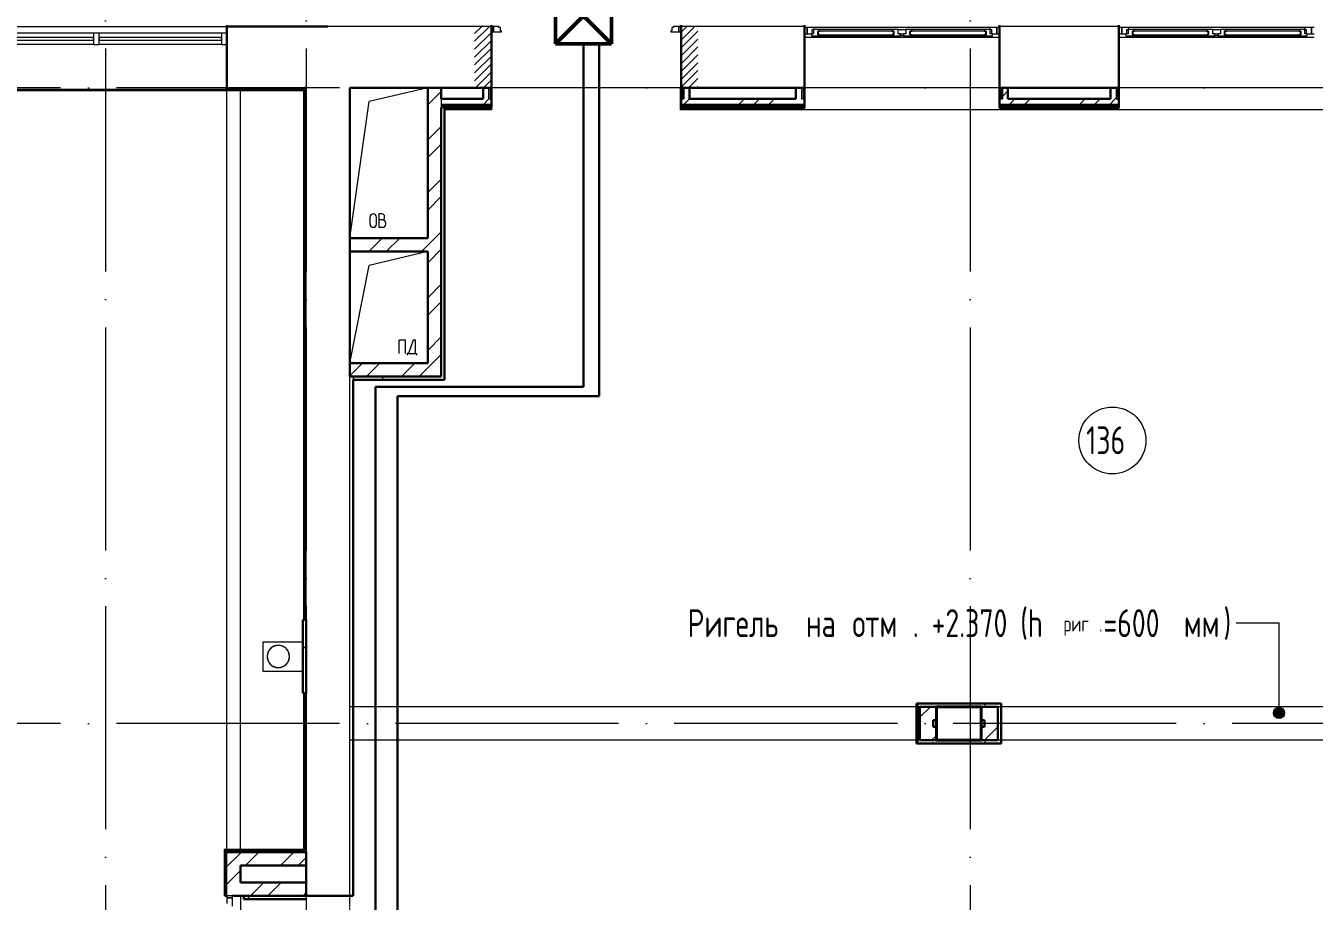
# Model space of a CAD drawing. Header units: millimetres. Extents: x -325553 to 627452, y -28539 to 738858.
# Drawn here: x -30379 to -18830, y 457480 to 465330 of the extents above; entities that cross this region are included whole.
import ezdxf

# ---------------------------------------------------------------- set-up
doc = ezdxf.new("R2010")
doc.units = ezdxf.units.MM
doc.set_wipeout_variables(frame=1)
for name, pattern in [('ADSK_Линия сетки', [25, 20, -2.5, 0, -2.5]), ('ADSK_Сверху', [450, 300, -150]), ('ADSK_Штриховая_ш2 п1_5', [4.5, 3, -1.5]), ('Сверху', [3.96875, 2.38125, -1.5875])]:
    doc.linetypes.add(name, pattern=pattern)
for name, color, linetype, lineweight in [('_ Окна', 7, 'Continuous', 9), ('RC-Линии_связи-Адресные', 5, 'Continuous', 30), ('Аннотация', 7, 'Continuous', 18), ('Витраж', 7, 'Continuous', 9), ('Двери', 252, 'Continuous', 9), ('Линии', 7, 'Continuous', 9), ('Марки помещений', 252, 'Continuous', 20), ('Несущие колонны', 252, 'Continuous', 18), ('НО СКУД', 7, 'Continuous', 50), ('Ограждение', 252, 'Continuous', 9), ('Окна', 252, 'Continuous', 9), ('Оси', 252, 'Continuous', 9), ('Панели витража', 252, 'Continuous', 9), ('Сантехника', 252, 'Continuous', 9), ('Стены внутренние', 7, 'Continuous', 18), ('Стены наружные', 7, 'Continuous', 18), ('Стены штриховка', 7, 'Continuous', 9)]:
    doc.layers.add(name, color=color, linetype=linetype, lineweight=lineweight)
doc.layers.add('Стены', color=194, linetype='Continuous')
doc.layers.add('Узлы', color=7, linetype='Continuous')
doc.styles.add('GOST Common_3', font='', dxfattribs={"height": 3.5})
doc.styles.add('GOST Common_5', font='', dxfattribs={"width": 0.9, "height": 2.5})
doc.styles.get('GOST Common_3').set_extended_font_data('GOST 2.304 type A')
doc.styles.get('GOST Common_5').set_extended_font_data('GOST 2.304 type A')
pattern_1 = [(0, (-32119.8, 96), (0, 600), []), (90, (-32119.8, 96), (-600, 4e-14), [])]

# ---------------------------------------------------------------- blocks, each defined once
blk = doc.blocks.new('тип 3')
at = {"color": 3}
blk.add_wipeout([(-201820, 375828), (-202820, 375828), (-202820, 376328), (-201820, 376328)], dxfattribs=at).dxf.layer = 'НО СКУД'
at = {"layer": 'НО СКУД', "color": 3}
for p, q in [((-202820, 376328), (-201820, 376328)), ((-202820, 375828), (-202820, 376328)), ((-202320, 376328), (-202820, 375828)), ((-202320, 375828), (-202820, 376328)), ((-202320, 376328), (-202320, 375828)), ((-201820, 376328), (-202320, 375828)), ((-201820, 375828), (-202320, 376328)), ((-201820, 376328), (-201820, 375828)), ((-201820, 375828), (-202820, 375828))]:
    blk.add_line(p, q, dxfattribs=at)
at = {"layer": 'НО СКУД', "color": 3, "ltscale": 30}
blk.add_line((-201820, 376328), (-201820, 375828), dxfattribs=at)
blk = doc.blocks.new('1 этаж')
at = {"layer": 'Аннотация', "lineweight": 9, "true_color": 0x636466}
h = blk.add_hatch(color=251, dxfattribs=at)
edge = h.paths.add_edge_path()
edge.add_arc((-19886, 21250), 50, 0, 360)
at = {"layer": 'Двери', "lineweight": 18, "true_color": 0x636466}
h = blk.add_hatch(dxfattribs=at)
h.set_pattern_fill('FP_2', color=251, style=0, pattern_type=2)
h.set_pattern_definition([(45, (-26220.8, 27131.27), (-35.3553, 35.3553), [])])
h.paths.add_polyline_path([(-25149, 26856), (-25096, 26856), (-25096, 27406), (-25246, 27406), (-25246, 26856)])
h.paths.add_polyline_path([(-26946, 26856), (-26946, 27406), (-27096, 27406), (-27096, 26856)])
at = {"layer": 'Ограждение', "true_color": 0x636466}
h = blk.add_hatch(dxfattribs=at)
h.set_pattern_fill('FP_25', color=251, style=0, pattern_type=2)
h.set_pattern_definition(pattern_1)
h.paths.add_polyline_path([(-28631, 26831), (-28621, 26841), (-32872, 26841), (-32867, 26831), (-29316, 26831)])
h = blk.add_hatch(dxfattribs=at)
h.set_pattern_fill('FP_25', color=251, style=0, pattern_type=2)
h.set_pattern_definition(pattern_1)
h.paths.add_polyline_path([(-28621, 22086), (-28621, 26841), (-28631, 26831), (-28631, 22086)])
h = blk.add_hatch(dxfattribs=at)
h.set_pattern_fill('FP_26', color=251, style=0, pattern_type=2)
h.set_pattern_definition(pattern_1)
h.paths.add_polyline_path([(-28621, 20016), (-28621, 21426), (-28631, 21426), (-28631, 20026)])
h = blk.add_hatch(dxfattribs=at)
h.set_pattern_fill('FP_26', color=251, style=0, pattern_type=2)
h.set_pattern_definition(pattern_1)
h.paths.add_polyline_path([(-28621, 20016), (-28631, 20026), (-29341, 20026), (-29331, 20016), (-29315, 20016)])
h = blk.add_hatch(dxfattribs=at)
h.set_pattern_fill('FP_25', color=251, style=0, pattern_type=2)
h.set_pattern_definition(pattern_1)
h.paths.add_polyline_path([(-29331, 19611), (-29331, 20016), (-29341, 20026), (-29341, 19611)])
at = {"color": 251, "lineweight": 18, "true_color": 0x636466}
for p, q in [((-27516, 26856), (-28041, 26731)), ((-28216, 25506), (-28041, 26731)), ((-28034, 25633), (-28034, 25696)), ((-27976, 25633), (-27976, 25696)), ((-27926, 25725), (-27956, 25725)), ((-27956, 25725), (-27956, 25605)), ((-27923, 25671), (-27956, 25671)), ((-27903, 25691), (-27903, 25701)), ((-27893, 25631), (-27893, 25641)), ((-27956, 25605), (-27919, 25605)), ((-27516, 25386), (-28041, 25261)), ((-28216, 24386), (-28041, 25261)), ((-27715, 24593), (-27773, 24593)), ((-27773, 24473), (-27773, 24593)), ((-27715, 24473), (-27715, 24593)), ((-27646, 24593), (-27690, 24473)), ((-27627, 24593), (-27646, 24593)), ((-27627, 24473), (-27627, 24593)), ((-27700, 24473), (-27700, 24458)), ((-27690, 24473), (-27700, 24473)), ((-27690, 24473), (-27627, 24473)), ((-27627, 24473), (-27617, 24473)), ((-27617, 24473), (-27617, 24458))]:
    blk.add_line(p, q, dxfattribs=at)
for centre, radius, start, end in [((-28005, 25696), 28.7, 0, 180), ((-27926, 25701), 23.3, 0, 90), ((-27923, 25691), 20, 270, 0), ((-27923, 25641), 30, 0, 90), ((-28005, 25633), 28.7, 180, 0), ((-27919, 25631), 26.7, 270, 0)]:
    blk.add_arc(centre, radius, start, end, dxfattribs=at)
at = {"layer": '_ Окна', "color": 251, "true_color": 0x636466}
for p, q in [((-24116, 27396), (-24141, 27396)), ((-24116, 27338), (-24116, 27396)), ((-22391, 27396), (-22416, 27396)), ((-22416, 27396), (-22416, 27338)), ((-21296, 27396), (-21321, 27396)), ((-21296, 27338), (-21296, 27396)), ((-19571, 27396), (-19596, 27396)), ((-19596, 27396), (-19596, 27338)), ((-24141, 27338), (-24116, 27338)), ((-24018, 27362), (-24021, 27362)), ((-24021, 27362), (-24021, 27330)), ((-24021, 27330), (-24018, 27330)), ((-23341, 27362), (-24018, 27362)), ((-24018, 27362), (-24018, 27330)), ((-24018, 27330), (-24018, 27362)), ((-24018, 27330), (-23341, 27330)), ((-23341, 27330), (-23341, 27362)), ((-23341, 27362), (-23341, 27330)), ((-23338, 27362), (-23341, 27362)), ((-23341, 27330), (-23338, 27330)), ((-23338, 27330), (-23338, 27362)), ((-23191, 27362), (-23194, 27362)), ((-23194, 27362), (-23194, 27330)), ((-23194, 27330), (-23191, 27330)), ((-22514, 27362), (-23191, 27362)), ((-23191, 27362), (-23191, 27330)), ((-23191, 27330), (-23191, 27362)), ((-23191, 27330), (-22514, 27330)), ((-22514, 27330), (-22514, 27362)), ((-22514, 27362), (-22514, 27330)), ((-22511, 27362), (-22514, 27362)), ((-22514, 27330), (-22511, 27330)), ((-22511, 27330), (-22511, 27362)), ((-22416, 27338), (-22391, 27338)), ((-21321, 27338), (-21296, 27338)), ((-21198, 27362), (-21201, 27362)), ((-21201, 27362), (-21201, 27330)), ((-21201, 27330), (-21198, 27330)), ((-20521, 27362), (-21198, 27362)), ((-21198, 27362), (-21198, 27330)), ((-21198, 27330), (-21198, 27362)), ((-21198, 27330), (-20521, 27330)), ((-20521, 27330), (-20521, 27362)), ((-20521, 27362), (-20521, 27330)), ((-20518, 27362), (-20521, 27362)), ((-20521, 27330), (-20518, 27330)), ((-20518, 27330), (-20518, 27362)), ((-20371, 27362), (-20374, 27362)), ((-20374, 27362), (-20374, 27330)), ((-20374, 27330), (-20371, 27330)), ((-19694, 27362), (-20371, 27362)), ((-20371, 27362), (-20371, 27330)), ((-20371, 27330), (-20371, 27362)), ((-20371, 27330), (-19694, 27330)), ((-19694, 27330), (-19694, 27362)), ((-19694, 27362), (-19694, 27330)), ((-19691, 27362), (-19694, 27362)), ((-19694, 27330), (-19691, 27330)), ((-19691, 27330), (-19691, 27362)), ((-19596, 27338), (-19571, 27338))]:
    blk.add_line(p, q, dxfattribs=at)
at = {"layer": '_ Окна', "color": 251, "lineweight": 18, "true_color": 0x636466}
for p, q in [((-24056, 27396), (-24116, 27396)), ((-24116, 27396), (-24116, 27338)), ((-24070, 27338), (-24070, 27379)), ((-24070, 27379), (-24058, 27379)), ((-24058, 27379), (-24058, 27338)), ((-24007, 27379), (-24058, 27379)), ((-24052, 27379), (-24056, 27396)), ((-24003, 27362), (-24007, 27379)), ((-23351, 27379), (-23356, 27362)), ((-23301, 27379), (-23351, 27379)), ((-23301, 27338), (-23301, 27379)), ((-23231, 27379), (-23231, 27338)), ((-23180, 27379), (-23231, 27379)), ((-23176, 27362), (-23180, 27379)), ((-22524, 27379), (-22529, 27362)), ((-22474, 27379), (-22524, 27379)), ((-22475, 27396), (-22480, 27379)), ((-22416, 27396), (-22475, 27396)), ((-22474, 27338), (-22474, 27379)), ((-22474, 27379), (-22462, 27379)), ((-22462, 27379), (-22462, 27338)), ((-22416, 27338), (-22416, 27396)), ((-21236, 27396), (-21296, 27396)), ((-21296, 27396), (-21296, 27338)), ((-21250, 27338), (-21250, 27379)), ((-21250, 27379), (-21238, 27379)), ((-21238, 27379), (-21238, 27338)), ((-21187, 27379), (-21238, 27379)), ((-21232, 27379), (-21236, 27396)), ((-21183, 27362), (-21187, 27379)), ((-20531, 27379), (-20536, 27362)), ((-20481, 27379), (-20531, 27379)), ((-20481, 27338), (-20481, 27379)), ((-20411, 27379), (-20411, 27338)), ((-20360, 27379), (-20411, 27379)), ((-20356, 27362), (-20360, 27379)), ((-19704, 27379), (-19709, 27362)), ((-19654, 27379), (-19704, 27379)), ((-19655, 27396), (-19660, 27379)), ((-19596, 27396), (-19655, 27396)), ((-19654, 27338), (-19654, 27379)), ((-19654, 27379), (-19642, 27379)), ((-19642, 27379), (-19642, 27338)), ((-19596, 27338), (-19596, 27396)), ((-24116, 27338), (-24078, 27338)), ((-24058, 27338), (-24078, 27338)), ((-24078, 27338), (-24078, 27321)), ((-24078, 27321), (-24022, 27321)), ((-24022, 27321), (-24021, 27322)), ((-24021, 27330), (-24021, 27362)), ((-24021, 27362), (-24003, 27362)), ((-24003, 27330), (-24021, 27330)), ((-24021, 27322), (-24020, 27321)), ((-24020, 27321), (-24005, 27321)), ((-24005, 27321), (-24003, 27330)), ((-23356, 27362), (-23338, 27362)), ((-23338, 27330), (-23356, 27330)), ((-23356, 27330), (-23353, 27321)), ((-23353, 27321), (-23339, 27321)), ((-23339, 27321), (-23338, 27322)), ((-23338, 27362), (-23338, 27330)), ((-23338, 27322), (-23337, 27321)), ((-23337, 27321), (-23281, 27321)), ((-23281, 27338), (-23301, 27338)), ((-23281, 27321), (-23281, 27338)), ((-23231, 27338), (-23251, 27338)), ((-23251, 27338), (-23251, 27321)), ((-23251, 27321), (-23195, 27321)), ((-23195, 27321), (-23194, 27322)), ((-23194, 27330), (-23194, 27362)), ((-23194, 27362), (-23176, 27362)), ((-23176, 27330), (-23194, 27330)), ((-23194, 27322), (-23193, 27321)), ((-23193, 27321), (-23178, 27321)), ((-23178, 27321), (-23176, 27330)), ((-22529, 27362), (-22511, 27362)), ((-22511, 27330), (-22529, 27330)), ((-22529, 27330), (-22526, 27321)), ((-22526, 27321), (-22512, 27321)), ((-22512, 27321), (-22511, 27322)), ((-22511, 27362), (-22511, 27330)), ((-22511, 27322), (-22510, 27321)), ((-22510, 27321), (-22454, 27321)), ((-22454, 27338), (-22474, 27338)), ((-22454, 27321), (-22454, 27338)), ((-22454, 27338), (-22416, 27338)), ((-21296, 27338), (-21258, 27338)), ((-21238, 27338), (-21258, 27338)), ((-21258, 27338), (-21258, 27321)), ((-21258, 27321), (-21202, 27321)), ((-21202, 27321), (-21201, 27322)), ((-21201, 27330), (-21201, 27362)), ((-21201, 27362), (-21183, 27362)), ((-21183, 27330), (-21201, 27330)), ((-21201, 27322), (-21200, 27321)), ((-21200, 27321), (-21185, 27321)), ((-21185, 27321), (-21183, 27330)), ((-20536, 27362), (-20518, 27362)), ((-20518, 27330), (-20536, 27330)), ((-20536, 27330), (-20533, 27321)), ((-20533, 27321), (-20519, 27321)), ((-20519, 27321), (-20518, 27322)), ((-20518, 27362), (-20518, 27330)), ((-20518, 27322), (-20517, 27321)), ((-20517, 27321), (-20461, 27321)), ((-20461, 27338), (-20481, 27338)), ((-20461, 27321), (-20461, 27338)), ((-20411, 27338), (-20431, 27338)), ((-20431, 27338), (-20431, 27321)), ((-20431, 27321), (-20375, 27321)), ((-20375, 27321), (-20374, 27322)), ((-20374, 27330), (-20374, 27362)), ((-20374, 27362), (-20356, 27362)), ((-20356, 27330), (-20374, 27330)), ((-20374, 27322), (-20373, 27321)), ((-20373, 27321), (-20358, 27321)), ((-20358, 27321), (-20356, 27330)), ((-19709, 27362), (-19691, 27362)), ((-19691, 27330), (-19709, 27330)), ((-19709, 27330), (-19706, 27321)), ((-19706, 27321), (-19692, 27321)), ((-19692, 27321), (-19691, 27322)), ((-19691, 27362), (-19691, 27330)), ((-19691, 27322), (-19690, 27321)), ((-19690, 27321), (-19634, 27321)), ((-19634, 27338), (-19654, 27338)), ((-19634, 27321), (-19634, 27338)), ((-19634, 27338), (-19596, 27338))]:
    blk.add_line(p, q, dxfattribs=at)
at = {"layer": 'Аннотация', "color": 251, "lineweight": 9, "true_color": 0x636466}
for p, q in [((-20265, 22055), (-20271, 22055)), ((-19886, 22055), (-20265, 22055)), ((-19886, 21250), (-19886, 22055))]:
    blk.add_line(p, q, dxfattribs=at)
blk.add_circle((-19886, 21250), 50, dxfattribs=at)
at = {"layer": 'Витраж', "color": 251, "true_color": 0x636466}
for p, q in [((-30513, 27344), (-31676, 27344)), ((-29366, 27344), (-30463, 27344)), ((-30513, 27244), (-31676, 27244)), ((-29366, 27244), (-30463, 27244))]:
    blk.add_line(p, q, dxfattribs=at)
at = {"layer": 'Витраж', "color": 251, "lineweight": 18, "true_color": 0x636466, "extrusion": (0, 0, -1)}
for p, q in [((-30463, 27344), (-30513, 27344)), ((-30513, 27344), (-30513, 27244)), ((-30463, 27244), (-30463, 27344)), ((-29316, 27344), (-29366, 27344)), ((-29366, 27344), (-29366, 27244)), ((-29316, 27244), (-29316, 27344)), ((-30513, 27244), (-30463, 27244)), ((-29366, 27244), (-29316, 27244))]:
    blk.add_line(p, q, dxfattribs=at)
at = {"layer": 'Двери', "color": 251, "linetype": 'ADSK_Штриховая_ш2 п1_5', "true_color": 0x636466}
for p, q in [((-26946, 27406), (-27096, 27406)), ((-26946, 26856), (-26946, 27406)), ((-25096, 27406), (-25246, 27406)), ((-25246, 27406), (-25246, 26856)), ((-27096, 26856), (-26946, 26856)), ((-25246, 26856), (-25096, 26856))]:
    blk.add_line(p, q, dxfattribs=at)
at = {"layer": 'Двери', "color": 251, "true_color": 0x636466}
for p, q in [((-26946, 27406), (-26946, 27356)), ((-26926, 27406), (-26946, 27406)), ((-26926, 27356), (-26926, 27406)), ((-26879, 27406), (-26926, 27406)), ((-26926, 27406), (-26926, 27356)), ((-26879, 27397), (-26879, 27406)), ((-26864, 27397), (-26879, 27397)), ((-26864, 27365), (-26864, 27397)), ((-25313, 27397), (-25328, 27397)), ((-25328, 27397), (-25328, 27365)), ((-25313, 27406), (-25313, 27397)), ((-25266, 27406), (-25313, 27406)), ((-25246, 27406), (-25266, 27406)), ((-25266, 27406), (-25266, 27356)), ((-25266, 27356), (-25266, 27406)), ((-25246, 27356), (-25246, 27406)), ((-26946, 27356), (-26926, 27356)), ((-26926, 27356), (-26854, 27356)), ((-26854, 27365), (-26864, 27365)), ((-26854, 27356), (-26854, 27365)), ((-25328, 27365), (-25338, 27365)), ((-25338, 27365), (-25338, 27356)), ((-25338, 27356), (-25266, 27356)), ((-25266, 27356), (-25246, 27356)), ((-29266, 19611), (-29316, 19611)), ((-29316, 19611), (-29316, 19591)), ((-29316, 19591), (-29266, 19591)), ((-29266, 19591), (-29316, 19591)), ((-29316, 19591), (-29316, 19542)), ((-29266, 19591), (-29266, 19611)), ((-29266, 19519), (-29266, 19591))]:
    blk.add_line(p, q, dxfattribs=at)
at = {"layer": 'Линии', "color": 251, "linetype": 'ADSK_Сверху', "ltscale": 100, "true_color": 0x636466}
for p, q in [((-29316, 20001), (-29316, 26856)), ((-29196, 20001), (-29196, 26856)), ((-7751, 21306), (-28216, 21306)), ((-7751, 21006), (-28216, 21006))]:
    blk.add_line(p, q, dxfattribs=at)
at = {"layer": 'Марки помещений', "color": 251, "true_color": 0x636466}
blk.add_circle((-21380, 23693), 300, dxfattribs=at)
at = {"layer": 'Несущие колонны', "color": 251, "lineweight": 40, "true_color": 0x636466}
for p, q in [((-22956, 21306), (-22556, 21306)), ((-22956, 21006), (-22956, 21306)), ((-22556, 21306), (-22956, 21306)), ((-22956, 21306), (-22956, 21006)), ((-22556, 21306), (-22556, 21006)), ((-22556, 21006), (-22556, 21306)), ((-22556, 21006), (-22956, 21006)), ((-22956, 21006), (-22556, 21006))]:
    blk.add_line(p, q, dxfattribs=at)
at = {"layer": 'Ограждение', "color": 251, "true_color": 0x636466}
for p, q in [((-22391, 27306), (-24141, 27306)), ((-19571, 27306), (-21321, 27306)), ((-32867, 26831), (-28631, 26831)), ((-28631, 26831), (-28621, 26841)), ((-28631, 26831), (-28631, 22086)), ((-27396, 26831), (-27391, 26831)), ((-27391, 26756), (-27391, 26856)), ((-25251, 26656), (-25251, 26856)), ((-25246, 26856), (-25251, 26856)), ((-22391, 26856), (-24141, 26856)), ((-19571, 26856), (-21321, 26856)), ((-26946, 26656), (-27366, 26656)), ((-26946, 26676), (-26946, 26656)), ((-11051, 26656), (-25251, 26656)), ((-24141, 26656), (-24141, 26676)), ((-22391, 26656), (-24141, 26656)), ((-22391, 26676), (-22391, 26656)), ((-21321, 26656), (-21321, 26676)), ((-19571, 26656), (-21321, 26656)), ((-28631, 21426), (-28631, 20026)), ((-28631, 20026), (-29341, 20026)), ((-29341, 20026), (-29331, 20016)), ((-29341, 20026), (-29341, 19611)), ((-28631, 20026), (-28621, 20016)), ((-29331, 19611), (-29341, 19611))]:
    blk.add_line(p, q, dxfattribs=at)
at = {"layer": 'Окна', "color": 251, "true_color": 0x636466}
for p, q in [((-22475, 27396), (-24056, 27396)), ((-23351, 27379), (-24007, 27379)), ((-23301, 27379), (-23231, 27379)), ((-22524, 27379), (-23180, 27379)), ((-19655, 27396), (-21236, 27396)), ((-20531, 27379), (-21187, 27379)), ((-20481, 27379), (-20411, 27379)), ((-19704, 27379), (-20360, 27379)), ((-24022, 27321), (-24020, 27321)), ((-24005, 27321), (-23353, 27321)), ((-23339, 27321), (-23337, 27321)), ((-23281, 27338), (-23251, 27338)), ((-23251, 27321), (-23281, 27321)), ((-23195, 27321), (-23193, 27321)), ((-23178, 27321), (-22526, 27321)), ((-22512, 27321), (-22510, 27321)), ((-21202, 27321), (-21200, 27321)), ((-21185, 27321), (-20533, 27321)), ((-20519, 27321), (-20517, 27321)), ((-20461, 27338), (-20431, 27338)), ((-20431, 27321), (-20461, 27321)), ((-20375, 27321), (-20373, 27321)), ((-20358, 27321), (-19706, 27321)), ((-19692, 27321), (-19690, 27321))]:
    blk.add_line(p, q, dxfattribs=at)
at = {"layer": 'Оси', "color": 251, "linetype": 'ADSK_Линия сетки', "ltscale": 100, "true_color": 0x636466}
for p, q in [((-30406, 32207), (-30406, -33770)), ((-28606, 32207), (-28606, -33770)), ((-22656, 32207), (-22656, -32500)), ((-806, 26856), (-72528, 26856)), ((-806, 21156), (-72528, 21156))]:
    blk.add_line(p, q, dxfattribs=at)
at = {"layer": 'Панели витража', "color": 251, "lineweight": 18, "true_color": 0x636466}
for p, q in [((-30513, 27306), (-31676, 27306)), ((-31676, 27281), (-30513, 27281)), ((-30513, 27281), (-30513, 27306)), ((-29366, 27306), (-30463, 27306)), ((-30463, 27306), (-30463, 27281)), ((-30463, 27281), (-29366, 27281)), ((-29366, 27281), (-29366, 27306))]:
    blk.add_line(p, q, dxfattribs=at)
at = {"layer": 'Сантехника', "color": 251, "true_color": 0x636466}
for p, q in [((-28636, 21886), (-28996, 21886)), ((-28996, 21886), (-28996, 21626)), ((-28996, 21626), (-28636, 21626))]:
    blk.add_line(p, q, dxfattribs=at)
at = {"layer": 'Сантехника', "color": 251, "true_color": 0x636466, "flags": 128}
for points in [[(-28756, 21756), (-28756, 21760), (-28756, 21764), (-28757, 21768), (-28757, 21772), (-28758, 21776), (-28759, 21780), (-28760, 21784), (-28761, 21788), (-28762, 21791), (-28764, 21795), (-28765, 21799), (-28767, 21802), (-28769, 21806), (-28771, 21809), (-28773, 21813), (-28776, 21816), (-28778, 21819), (-28781, 21822), (-28783, 21825), (-28786, 21828), (-28789, 21831), (-28792, 21833), (-28795, 21836), (-28798, 21838), (-28802, 21840), (-28805, 21843), (-28809, 21844), (-28812, 21846), (-28816, 21848), (-28820, 21849), (-28823, 21851), (-28827, 21852), (-28831, 21853), (-28835, 21854), (-28839, 21855), (-28843, 21855), (-28847, 21856), (-28851, 21856), (-28855, 21856), (-28859, 21856), (-28863, 21856), (-28867, 21856), (-28871, 21855), (-28875, 21854), (-28879, 21854), (-28882, 21853), (-28886, 21852), (-28890, 21850), (-28894, 21849), (-28897, 21847), (-28901, 21845), (-28905, 21844), (-28908, 21842), (-28911, 21839), (-28915, 21837), (-28918, 21835), (-28921, 21832), (-28924, 21829), (-28927, 21827), (-28930, 21824), (-28932, 21821), (-28935, 21818), (-28937, 21815), (-28939, 21811), (-28941, 21808), (-28943, 21804), (-28945, 21801), (-28947, 21797), (-28949, 21794), (-28950, 21790), (-28951, 21786), (-28952, 21782), (-28953, 21778), (-28954, 21774), (-28955, 21770), (-28955, 21766), (-28956, 21762), (-28956, 21758), (-28956, 21756)], [(-28956, 21756), (-28956, 21752), (-28955, 21748), (-28955, 21744), (-28955, 21740), (-28954, 21736), (-28953, 21732), (-28952, 21729), (-28951, 21725), (-28949, 21721), (-28948, 21717), (-28946, 21714), (-28945, 21710), (-28943, 21707), (-28941, 21703), (-28938, 21700), (-28936, 21697), (-28934, 21693), (-28931, 21690), (-28928, 21687), (-28925, 21685), (-28923, 21682), (-28920, 21679), (-28916, 21677), (-28913, 21674), (-28910, 21672), (-28906, 21670), (-28903, 21668), (-28899, 21666), (-28896, 21665), (-28892, 21663), (-28888, 21662), (-28884, 21660), (-28881, 21659), (-28877, 21658), (-28873, 21658), (-28869, 21657), (-28865, 21657), (-28861, 21656), (-28857, 21656), (-28853, 21656), (-28849, 21657), (-28845, 21657), (-28841, 21657), (-28837, 21658), (-28833, 21659), (-28829, 21660), (-28825, 21661), (-28822, 21662), (-28818, 21664), (-28814, 21665), (-28811, 21667), (-28807, 21669), (-28804, 21671), (-28800, 21673), (-28797, 21675), (-28794, 21678), (-28791, 21680), (-28788, 21683), (-28785, 21686), (-28782, 21689), (-28779, 21692), (-28777, 21695), (-28775, 21698), (-28772, 21701), (-28770, 21705), (-28768, 21708), (-28766, 21712), (-28765, 21715), (-28763, 21719), (-28762, 21723), (-28760, 21727), (-28759, 21730), (-28758, 21734), (-28757, 21738), (-28757, 21742), (-28756, 21746), (-28756, 21750), (-28756, 21754), (-28756, 21756)]]:
    blk.add_lwpolyline(points, dxfattribs=at)
at = {"layer": 'Сантехника', "color": 251, "true_color": 0x636466}
for start, end in [(0, 180), (180, 0)]:
    blk.add_arc((-28856, 21756), 100, start, end, dxfattribs=at)
at = {"layer": 'Стены внутренние', "color": 251, "true_color": 0x636466}
for p, q in [((-34126, 27406), (-29316, 27406)), ((-26946, 27406), (-28411, 27406)), ((-24141, 27406), (-25246, 27406)), ((-21321, 27406), (-22391, 27406)), ((-29316, 26856), (-28621, 26856)), ((-25251, 26856), (-26946, 26856)), ((-28216, 19611), (-28216, 24266)), ((-28606, 21426), (-28606, 20001))]:
    blk.add_line(p, q, dxfattribs=at)
at = {"layer": 'Стены внутренние', "color": 251, "lineweight": 30, "true_color": 0x636466}
for p, q in [((-28411, 27406), (-29316, 27406)), ((-29316, 27406), (-29316, 26856)), ((-26946, 26856), (-26946, 27406)), ((-25246, 26856), (-25246, 27406)), ((-24141, 26856), (-24141, 27406)), ((-22391, 26856), (-22391, 27406)), ((-21321, 26856), (-21321, 27406)), ((-28621, 26856), (-28606, 26856)), ((-28216, 25506), (-28216, 26856)), ((-27516, 26856), (-28216, 26856)), ((-27021, 26856), (-27396, 26856)), ((-24216, 26856), (-25171, 26856)), ((-21396, 26856), (-22316, 26856)), ((-28216, 24386), (-28216, 25386)), ((-28606, 22086), (-28606, 21426)), ((-28606, 19881), (-28606, 19731))]:
    blk.add_line(p, q, dxfattribs=at)
at = {"layer": 'Стены наружные', "color": 251, "lineweight": 30, "true_color": 0x636466}
for p, q in [((-29316, 27416), (-29316, 27406)), ((-26946, 27406), (-26946, 27416)), ((-25246, 27416), (-25246, 27406)), ((-24141, 27406), (-24141, 27416)), ((-22391, 27416), (-22391, 27406)), ((-21321, 27406), (-21321, 27416)), ((-29316, 26856), (-29316, 26841)), ((-29316, 26841), (-28621, 26841)), ((-28606, 26856), (-28621, 26856)), ((-28621, 26841), (-28621, 22086)), ((-27516, 26856), (-27516, 25506)), ((-27396, 26856), (-27516, 26856)), ((-27396, 26756), (-27396, 26856)), ((-27021, 26856), (-27021, 26756)), ((-26946, 26856), (-27021, 26856)), ((-26946, 26681), (-26946, 26856)), ((-25246, 26856), (-25246, 26681)), ((-25171, 26856), (-25246, 26856)), ((-25171, 26756), (-25171, 26856)), ((-24216, 26856), (-24216, 26756)), ((-24141, 26856), (-24216, 26856)), ((-24141, 26681), (-24141, 26856)), ((-22391, 26856), (-22391, 26681)), ((-22316, 26856), (-22391, 26856)), ((-22316, 26756), (-22316, 26856)), ((-21396, 26856), (-21396, 26756)), ((-21321, 26856), (-21396, 26856)), ((-21321, 26681), (-21321, 26856)), ((-27396, 26756), (-27021, 26756)), ((-26946, 26676), (-26946, 26681)), ((-25246, 26676), (-25246, 26681)), ((-24216, 26756), (-25171, 26756)), ((-24141, 26676), (-24141, 26681)), ((-22391, 26676), (-22391, 26681)), ((-22316, 26756), (-21396, 26756)), ((-21321, 26676), (-21321, 26681)), ((-27396, 24266), (-27396, 26676)), ((-27366, 26676), (-26946, 26676)), ((-27366, 24236), (-27366, 26676)), ((-25246, 26676), (-24141, 26676)), ((-22391, 26676), (-21321, 26676)), ((-27516, 25506), (-28216, 25506)), ((-28216, 25506), (-28216, 25386)), ((-28216, 25386), (-27516, 25386)), ((-27516, 25386), (-27516, 24386)), ((-27516, 24386), (-28216, 24386)), ((-28216, 24386), (-28216, 24266)), ((-27396, 24266), (-28216, 24266)), ((-28186, 19611), (-28186, 24236)), ((-28186, 24236), (-27366, 24236)), ((-28636, 22086), (-28636, 21426)), ((-28621, 22086), (-28636, 22086)), ((-28636, 21426), (-28621, 21426)), ((-28621, 21426), (-28621, 20016)), ((-22376, 21336), (-23136, 21336)), ((-23136, 21336), (-23136, 20976)), ((-22406, 21306), (-23106, 21306)), ((-23106, 21306), (-23106, 21006)), ((-22956, 21186), (-22956, 21306)), ((-22556, 21306), (-22556, 21186)), ((-22406, 21006), (-22406, 21306)), ((-22376, 20976), (-22376, 21336)), ((-22986, 21186), (-22956, 21186)), ((-22986, 21126), (-22986, 21186)), ((-22556, 21186), (-22526, 21186)), ((-22526, 21186), (-22526, 21126)), ((-22956, 21126), (-22986, 21126)), ((-22956, 21006), (-22956, 21126)), ((-22526, 21126), (-22556, 21126)), ((-22556, 21126), (-22556, 21006)), ((-23136, 20976), (-22376, 20976)), ((-23106, 21006), (-22406, 21006)), ((-29331, 20016), (-29331, 19611)), ((-28621, 20016), (-29331, 20016)), ((-28606, 20001), (-29316, 20001)), ((-28606, 19881), (-28606, 20001)), ((-29196, 19731), (-29196, 19881)), ((-29196, 19881), (-28606, 19881)), ((-28606, 19731), (-29196, 19731)), ((-28606, 19611), (-28606, 19731)), ((-29331, 19611), (-29316, 19611)), ((-28606, 19611), (-29266, 19611)), ((-29166, 19611), (-29166, 19581)), ((-29166, 19581), (-28606, 19581)), ((-28216, 19611), (-28186, 19611))]:
    blk.add_line(p, q, dxfattribs=at)
at = {"layer": 'Стены наружные', "color": 251, "true_color": 0x636466}
for p, q in [((-29316, 26841), (-32872, 26841)), ((-28606, 22086), (-28606, 26856)), ((-27391, 26841), (-27396, 26841)), ((-29196, 19611), (-29196, 17911))]:
    blk.add_line(p, q, dxfattribs=at)
at = {"layer": 'Стены наружные', "color": 251, "linetype": 'Continuous', "lineweight": 9, "true_color": 0x636466}
for p, q in [((-29133, 26841), (-29118, 26856)), ((-28709, 26841), (-28694, 26856)), ((-27516, 26702), (-27396, 26822)), ((-25221, 26841), (-25206, 26856)), ((-22391, 26796), (-22378, 26808)), ((-22378, 26808), (-22366, 26821)), ((-22366, 26778), (-22316, 26828)), ((-21396, 26850), (-21389, 26856)), ((-21333, 26792), (-21321, 26805)), ((-27384, 26681), (-27372, 26694)), ((-27372, 26694), (-27359, 26706)), ((-27177, 26676), (-27172, 26681)), ((-27172, 26681), (-27160, 26694)), ((-27160, 26694), (-27147, 26706)), ((-27018, 26706), (-26968, 26756)), ((-26960, 26681), (-26947, 26694)), ((-26947, 26694), (-26946, 26695)), ((-25246, 26698), (-25238, 26706)), ((-25221, 26706), (-25171, 26756)), ((-25171, 26756), (-25171, 26756)), ((-25056, 26676), (-25051, 26681)), ((-25051, 26681), (-25038, 26694)), ((-25038, 26694), (-25026, 26706)), ((-24839, 26681), (-24826, 26694)), ((-24826, 26694), (-24814, 26706)), ((-24728, 26706), (-24678, 26756)), ((-24631, 26676), (-24626, 26681)), ((-24626, 26681), (-24614, 26694)), ((-24614, 26694), (-24601, 26706)), ((-24593, 26706), (-24543, 26756)), ((-24458, 26706), (-24408, 26756)), ((-24414, 26681), (-24402, 26694)), ((-24402, 26694), (-24389, 26706)), ((-24207, 26676), (-24202, 26681)), ((-24202, 26681), (-24190, 26694)), ((-24190, 26694), (-24177, 26706)), ((-22391, 26753), (-22388, 26756)), ((-22303, 26706), (-22253, 26756)), ((-22293, 26681), (-22280, 26694)), ((-22280, 26694), (-22268, 26706)), ((-22168, 26706), (-22118, 26756)), ((-22086, 26676), (-22081, 26681)), ((-22081, 26681), (-22068, 26694)), ((-22068, 26694), (-22056, 26706)), ((-21869, 26681), (-21856, 26694)), ((-21856, 26694), (-21844, 26706)), ((-21674, 26706), (-21624, 26756)), ((-21662, 26676), (-21657, 26681)), ((-21657, 26681), (-21644, 26694)), ((-21644, 26694), (-21632, 26706)), ((-21539, 26706), (-21489, 26756)), ((-21444, 26681), (-21432, 26694)), ((-21432, 26694), (-21419, 26706)), ((-21404, 26706), (-21354, 26756)), ((-21354, 26756), (-21346, 26765)), ((-21346, 26780), (-21333, 26792)), ((-28621, 26505), (-28606, 26520)), ((-27516, 26387), (-27396, 26507)), ((-27516, 26230), (-27396, 26350)), ((-28621, 26081), (-28606, 26096)), ((-27516, 25916), (-27396, 26036)), ((-27516, 25759), (-27396, 25879)), ((-28621, 25657), (-28606, 25672)), ((-27516, 25444), (-27396, 25564)), ((-28045, 25386), (-27925, 25506)), ((-27888, 25386), (-27768, 25506)), ((-27574, 25386), (-27516, 25444)), ((-27516, 25287), (-27396, 25407)), ((-28621, 25232), (-28606, 25247)), ((-27516, 24973), (-27396, 25093)), ((-27516, 24816), (-27396, 24936)), ((-28621, 24808), (-28606, 24823)), ((-27516, 24501), (-27396, 24621)), ((-28621, 24384), (-28606, 24399)), ((-28216, 24273), (-28102, 24386)), ((-28065, 24266), (-27945, 24386)), ((-27751, 24266), (-27631, 24386)), ((-27594, 24266), (-27474, 24386)), ((-27474, 24386), (-27396, 24464)), ((-27920, 24236), (-27920, 24266)), ((-28621, 23960), (-28606, 23975)), ((-28621, 23535), (-28606, 23550)), ((-28621, 23111), (-28606, 23126)), ((-28621, 22687), (-28606, 22702)), ((-28621, 22263), (-28606, 22278)), ((-28636, 21823), (-28606, 21853)), ((-28621, 21414), (-28609, 21426)), ((-28609, 21426), (-28606, 21429)), ((-23120, 20976), (-23120, 21336)), ((-23106, 21211), (-23010, 21306)), ((-22556, 21289), (-22539, 21306)), ((-22520, 21306), (-22520, 21336)), ((-22986, 21017), (-22956, 21047)), ((-22525, 21006), (-22406, 21125)), ((-28621, 20990), (-28606, 21005)), ((-22996, 21006), (-22986, 21017)), ((-22520, 20976), (-22520, 21006)), ((-28621, 20566), (-28606, 20581)), ((-28621, 20141), (-28606, 20156)), ((-29316, 19873), (-29196, 19993)), ((-29196, 19993), (-29187, 20001)), ((-29185, 20001), (-29170, 20016)), ((-29150, 19881), (-29030, 20001)), ((-28836, 19881), (-28716, 20001)), ((-28761, 20001), (-28746, 20016)), ((-29331, 19856), (-29316, 19871)), ((-28679, 19881), (-28606, 19954)), ((-29316, 19716), (-29196, 19836)), ((-29106, 19611), (-28986, 19731)), ((-28949, 19611), (-28829, 19731)), ((-28634, 19611), (-28606, 19640)), ((-29120, 19581), (-29120, 19611))]:
    blk.add_line(p, q, dxfattribs=at)
at = {"layer": 'Стены штриховка', "color": 251, "true_color": 0x636466}
for p, q in [((-28621, 26856), (-29316, 26856)), ((-26971, 26856), (-26971, 26756)), ((-26958, 26856), (-26958, 26756)), ((-25233, 26856), (-25233, 26756)), ((-25221, 26856), (-25221, 26756)), ((-24166, 26856), (-24166, 26756)), ((-24153, 26856), (-24153, 26756)), ((-22378, 26856), (-22378, 26756)), ((-22366, 26856), (-22366, 26756)), ((-21346, 26856), (-21346, 26756)), ((-21333, 26856), (-21333, 26756)), ((-27396, 26756), (-27396, 26681)), ((-26946, 26706), (-27396, 26706)), ((-26946, 26694), (-27396, 26694)), ((-26946, 26681), (-27396, 26681)), ((-27396, 26681), (-27396, 26676)), ((-27396, 26681), (-26946, 26681)), ((-26971, 26756), (-26946, 26756)), ((-25246, 26756), (-25221, 26756)), ((-24141, 26706), (-25246, 26706)), ((-24141, 26694), (-25246, 26694)), ((-24141, 26681), (-25246, 26681)), ((-25246, 26681), (-24141, 26681)), ((-24166, 26756), (-24141, 26756)), ((-22391, 26756), (-22366, 26756)), ((-21321, 26706), (-22391, 26706)), ((-21321, 26694), (-22391, 26694)), ((-21321, 26681), (-22391, 26681)), ((-22391, 26681), (-21321, 26681)), ((-21346, 26756), (-21321, 26756)), ((-27366, 26676), (-27396, 26676)), ((-28186, 24266), (-28186, 24236)), ((-28621, 22086), (-28606, 22086)), ((-28606, 21426), (-28621, 21426)), ((-29316, 19611), (-29316, 20001))]:
    blk.add_line(p, q, dxfattribs=at)
at = {"layer": 'Узлы', "color": 251, "lineweight": 30, "true_color": 0x636466}
blk.add_line((-28216, 19611), (-28606, 19611), dxfattribs=at)
at = {"layer": 'Узлы', "color": 251, "linetype": 'Сверху', "lineweight": 9, "true_color": 0x636466}
for p, q in [((-28606, 19611), (-28606, 17881)), ((-28216, 17881), (-28216, 19611))]:
    blk.add_line(p, q, dxfattribs=at)
at = {"layer": 'Аннотация', "color": 251, "true_color": 0x636466, "width": 0.9}
for s, height, style, p in [('Ригель', 250, 'GOST Common_3', (-25187, 21930)), ('. +2.370 (h', 250, 'GOST Common_3', (-23169, 21930)), ('=600', 250, 'GOST Common_3', (-21460, 21930)), (')', 250, 'GOST Common_3', (-20383, 21930)), ('на', 250, 'GOST Common_3', (-24127, 21930)), ('отм', 250, 'GOST Common_3', (-23710, 21930)), ('риг', 138.8, 'GOST Common_5', (-21819, 21980)), ('мм', 250, 'GOST Common_3', (-20740, 21930)), ('.', 139, 'GOST Common_5', (-21498, 21980))]:
    blk.add_text(s, height=height, dxfattribs=dict(at, style=style)).set_placement(p)
at = {"layer": 'Марки помещений', "color": 251, "true_color": 0x636466, "style": 'GOST Common_3', "width": 0.9}
blk.add_text('136', height=250, dxfattribs=at).set_placement((-21615, 23570))

msp = doc.modelspace()

# ---------------------------------------------------------------- linework, layer by layer
at = {"layer": 'RC-Линии_связи-Адресные'}
for p, q in [((-25379.7, 465166.8), (-25379.7, 462092.6)), ((-25239.7, 465166.8), (-25239.7, 462007.1)), ((-27245.3, 462092.6), (-27245.3, 455763.5)), ((-27245.3, 462092.6), (-25379.7, 462092.6)), ((-25239.7, 462007.1), (-27045.8, 462007.1)), ((-27045.8, 455763.5), (-27045.8, 462007.1))]:
    msp.add_line(p, q, dxfattribs=at)

# ---------------------------------------------------------------- block references
msp.add_blockref('1 этаж', (740.6, 437918.3))

# ---------------------------------------------------------------- next in the draw order: block references
at = {"layer": 'Стены', "color": 1, "rotation": 90}
msp.add_blockref('тип 3', (350698.3, 667986.3), dxfattribs=at)

doc.saveas('drawing.dxf')
